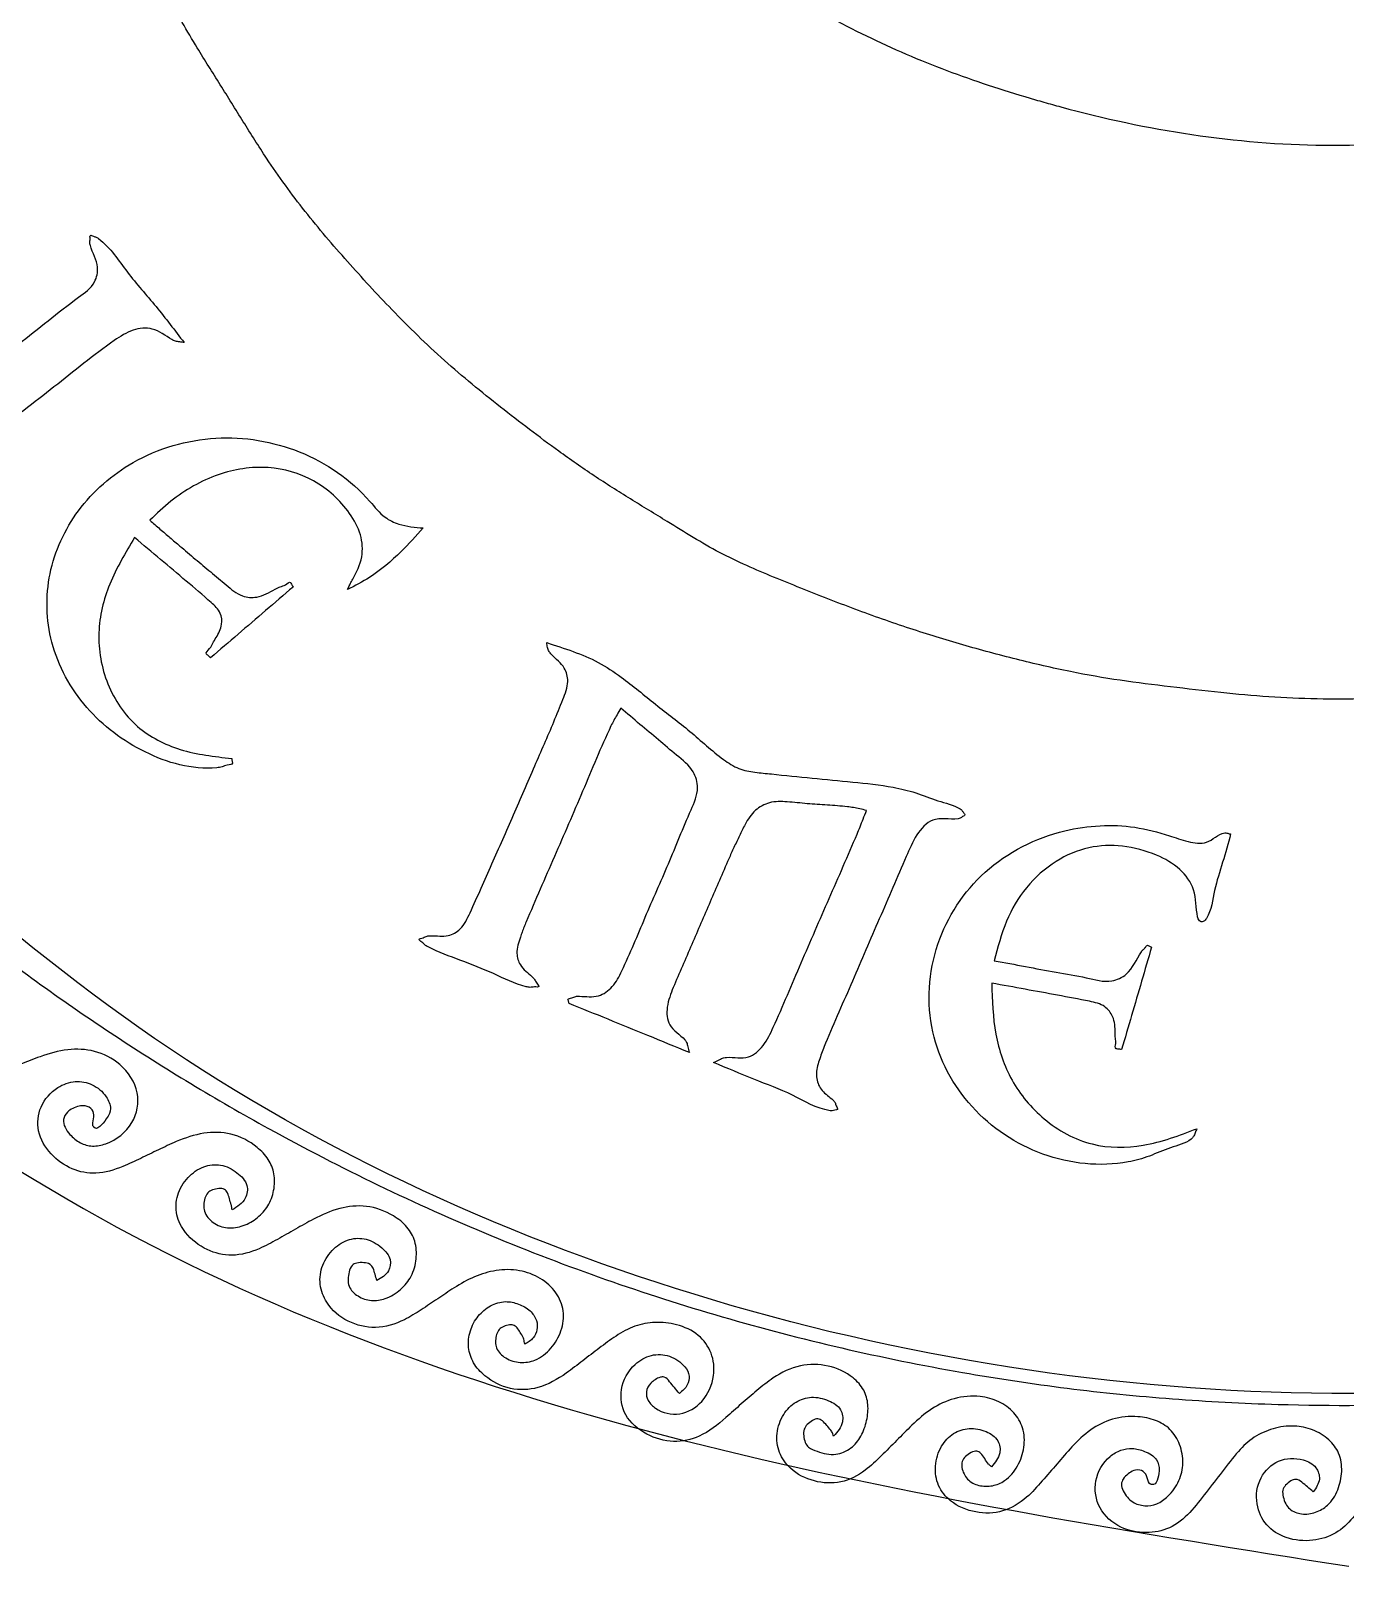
# Model space of a CAD drawing. Extents: x 5.5 to 104.1, y 3.5 to 34.4.
# Drawn here: x 80.58 to 88.9, y 3.97 to 13.69 of the extents above; entities that cross this region are included whole.
import ezdxf

# ---------------------------------------------------------------- set-up
doc = ezdxf.new("R2010")
doc.units = 0
doc.layers.add('Hallsi_Goblin_Coin_Outlines', color=7, linetype='CONTINUOUS')

msp = doc.modelspace()

# ---------------------------------------------------------------- linework, layer by layer
at = {"layer": 'Hallsi_Goblin_Coin_Outlines', "color": 7}
for points in [[(83.068052, 10.539765)], [(86.679756, 7.802245)], [(84.904401, 7.159096)]]:
    msp.add_lwpolyline(points, close=True, dxfattribs=at)
for points, knots in [([(96.718717, 15.032072), (96.608781, 14.716586), (96.385968, 14.077174), (95.912078, 13.19267), (95.461113, 12.576476), (95.113269, 12.200119), (94.920951, 11.990924), (94.751761, 11.812212), (94.605699, 11.663929), (94.481609, 11.547477), (94.351286, 11.433957), (94.212591, 11.326375), (94.067832, 11.222411), (93.907466, 11.109588), (93.734879, 10.983428), (93.547507, 10.847811), (93.344917, 10.715741), (93.126376, 10.589561), (92.894919, 10.464675), (92.641476, 10.339847), (92.367524, 10.212735), (92.072924, 10.083866), (91.794543, 9.971705), (91.530956, 9.881025), (91.28365, 9.809794), (90.996022, 9.740008), (90.669946, 9.665793), (90.305379, 9.587901), (89.859091, 9.517412), (89.330973, 9.466856), (88.720818, 9.44729), (88.208191, 9.485178), (87.794169, 9.534955), (87.47634, 9.573319), (87.150973, 9.630023), (86.819398, 9.70706), (86.480763, 9.798078), (86.139998, 9.903414), (85.797857, 10.023694), (85.455108, 10.159345), (85.167784, 10.274942), (84.940628, 10.382037), (84.774695, 10.479195), (84.588297, 10.594691), (84.378112, 10.722747), (84.147077, 10.867959), (83.872045, 11.060663), (83.555223, 11.302555), (83.196768, 11.594453), (82.877077, 11.90662), (82.586581, 12.224339), (82.315678, 12.538503), (82.09995, 12.837319), (81.928457, 13.109453), (81.784071, 13.34348), (81.619116, 13.603286), (81.449651, 13.898564), (81.298511, 14.239286), (81.148252, 14.674319), (80.997009, 15.201747), (80.864975, 15.825366), (80.805857, 16.301279), (80.810904, 16.619613), (80.825543, 16.776812), (80.839505, 16.899951), (80.835833, 16.989483), (80.825633, 17.043711), (80.802967, 17.206926), (80.801484, 17.481789), (80.834706, 17.863091), (80.9008, 18.218643), (80.972335, 18.551737), (81.043707, 18.863334), (81.104258, 19.124061), (81.170406, 19.329736), (81.235658, 19.480403), (81.308608, 19.644693), (81.384388, 19.824488), (81.469286, 20.016892), (81.551301, 20.191474), (81.63417, 20.346256), (81.715921, 20.48175), (81.817057, 20.637624), (81.934636, 20.815568), (82.069458, 21.015036), (82.217913, 21.218809), (82.379799, 21.426727), (82.553242, 21.639959), (82.729651, 21.841575), (82.912992, 22.027342), (83.100194, 22.199131), (83.24948, 22.336929), (83.361943, 22.43904), (83.439739, 22.503809), (83.500273, 22.55474), (83.549545, 22.59117), (83.583447, 22.601821), (83.611746, 22.635214), (83.626388, 22.617843), (83.633781, 22.610944), (83.653724, 22.597256), (83.610046, 22.570917), (83.593261, 22.539518), (83.563354, 22.503015), (83.53418, 22.463075), (83.501493, 22.419109), (83.448912, 22.340638), (83.376651, 22.227226), (83.282336, 22.080614), (83.198636, 21.946046), (83.126892, 21.822735), (83.067341, 21.71066), (83.018806, 21.620919), (82.98493, 21.551526), (82.965281, 21.503042), (82.941019, 21.444486), (82.908697, 21.377457), (82.871848, 21.300578), (82.834242, 21.203531), (82.799028, 21.085932), (82.759873, 20.949931), (82.699796, 20.736309), (82.609917, 20.448158), (82.506521, 20.079569), (82.45709, 19.703852), (82.441244, 19.330535), (82.424327, 18.962001), (82.425821, 18.616444), (82.460727, 18.295789), (82.519116, 18.002114), (82.575077, 17.739818), (82.627871, 17.509099), (82.685088, 17.312302), (82.751404, 17.114795), (82.831092, 16.918562), (82.920625, 16.722846), (82.997247, 16.558396), (83.058381, 16.424093), (83.108151, 16.321915), (83.167402, 16.212332), (83.23743, 16.096314), (83.315419, 15.972309), (83.405076, 15.836594), (83.50542, 15.688655), (83.618905, 15.530319), (83.691581, 15.416634), (83.73831, 15.358062), (83.74918, 15.347824), (83.891484, 15.195774), (84.157157, 14.897279), (84.59411, 14.495204), (84.941295, 14.222279), (85.180399, 14.055647), (85.296042, 13.978232), (85.53058, 13.828355), (85.897266, 13.629117), (86.410241, 13.414031), (86.780097, 13.294071), (86.994079, 13.233202), (87.047409, 13.217944), (87.355418, 13.133134), (87.924904, 13.0107), (88.769572, 12.940241), (89.43738, 12.98338), (89.923524, 13.054432), (90.232546, 13.106374), (90.572809, 13.180637), (90.94247, 13.281484), (91.339522, 13.414491), (91.697766, 13.565225), (92.01929, 13.722379), (92.306381, 13.879569), (92.563598, 14.04999), (92.799476, 14.218571), (93.021288, 14.374924), (93.232029, 14.536959), (93.430571, 14.705194), (93.618112, 14.877306), (93.795195, 15.057385), (93.956866, 15.248885), (94.105977, 15.447887), (94.248932, 15.64658), (94.390058, 15.841547), (94.524296, 16.036283), (94.651231, 16.24277), (94.770841, 16.460232), (94.88558, 16.686856), (95.008158, 16.979678), (95.135528, 17.338258), (95.262143, 17.764393), (95.335938, 18.167319), (95.37463, 18.53925), (95.400826, 18.876884), (95.418536, 19.169188), (95.415857, 19.416606), (95.394443, 19.617209), (95.36867, 19.818064), (95.340081, 20.019233), (95.302841, 20.21952), (95.273009, 20.384602), (95.23876, 20.512159), (95.203866, 20.601781), (95.152006, 20.731487), (95.087325, 20.902725), (95.005935, 21.113807), (94.874417, 21.426691), (94.673928, 21.831417), (94.372827, 22.312128), (94.08329, 22.631026), (93.875063, 22.839524), (93.775015, 22.962646), (93.697415, 23.040473), (93.66105, 23.093023), (93.65904, 23.111786), (93.661732, 23.125104), (93.663309, 23.132908)], [0, 0, 0, 0, 1.001094, 2.028964, 2.997602, 3.281987, 3.566145, 3.850123, 4.020232, 4.190479, 4.360526, 4.538528, 4.716817, 4.895174, 5.126746, 5.358166, 5.588987, 5.851875, 6.114995, 6.37786, 6.699281, 7.020944, 7.342457, 7.59936, 7.85683, 8.114221, 8.487166, 8.860121, 9.232345, 9.841941, 10.450712, 11.061334, 11.381649, 11.701893, 12.021573, 12.371888, 12.722756, 13.073352, 13.441662, 13.810426, 14.179137, 14.370647, 14.563131, 14.755538, 15.028569, 15.301495, 15.574001, 16.035671, 16.497214, 16.959801, 17.374473, 17.788688, 18.203551, 18.478553, 18.753599, 19.028487, 19.401866, 19.773747, 20.144671, 20.781989, 21.418225, 22.056751, 22.214067, 22.372295, 22.530455, 22.584974, 22.640306, 22.695767, 23.079249, 23.460588, 23.843254, 24.163009, 24.482772, 24.802327, 24.965592, 25.130051, 25.294528, 25.504957, 25.715328, 25.925434, 26.083436, 26.241796, 26.400016, 26.640839, 26.881651, 27.122214, 27.397024, 27.672086, 27.946745, 28.200362, 28.454618, 28.708955, 28.80969, 28.910623, 29.01157, 29.050088, 29.089039, 29.127879, 29.13879, 29.14959, 29.160343, 29.201455, 29.242408, 29.283274, 29.337928, 29.392525, 29.447098, 29.621443, 29.795825, 29.970127, 30.096816, 30.223722, 30.350834, 30.402887, 30.455256, 30.507728, 30.59301, 30.67844, 30.763413, 30.904912, 31.046509, 31.188053, 31.570555, 31.952372, 32.334542, 32.703962, 33.073259, 33.441405, 33.739288, 34.039254, 34.339236, 34.544018, 34.749083, 34.953799, 35.168791, 35.384093, 35.599424, 35.713071, 35.826772, 35.940317, 36.086665, 36.233221, 36.379774, 36.574608, 36.769451, 36.964191, 36.978933, 36.993891, 37.008908, 37.603708, 38.191783, 38.787668, 38.92694, 39.066052, 39.205127, 39.761905, 40.315167, 40.871705, 40.927122, 40.982594, 41.038111, 41.885555, 42.725568, 43.572696, 43.886112, 44.199562, 44.512532, 44.930524, 45.348491, 45.767817, 46.09542, 46.421917, 46.748889, 47.020293, 47.291783, 47.562952, 47.817466, 48.072249, 48.326396, 48.574573, 48.823445, 49.072235, 49.308911, 49.545505, 49.781607, 50.035689, 50.289933, 50.543225, 50.987392, 51.431122, 51.875343, 52.213825, 52.552634, 52.891331, 53.092015, 53.294028, 53.496055, 53.699644, 53.903427, 54.107209, 54.202703, 54.299046, 54.395459, 54.621859, 54.848114, 55.074137, 55.639844, 56.201755, 56.769265, 56.927267, 57.085669, 57.244066, 57.257891, 57.274763, 57.29864, 57.29864, 57.29864, 57.29864]), ([(74.811041, 21.662989), (74.806794, 21.629453), (74.7983, 21.562385), (74.78613, 21.461743), (74.743516, 21.155587), (74.681823, 20.642485), (74.641886, 19.918807), (74.633921, 19.182629), (74.660964, 18.435249), (74.730876, 17.679361), (74.829641, 17.025724), (74.941554, 16.473697), (75.048165, 16.020511), (75.163142, 15.577847), (75.282109, 15.144789), (75.409523, 14.722832), (75.559341, 14.293012), (75.736052, 13.857853), (75.933126, 13.415566), (76.117253, 13.018287), (76.289027, 12.66653), (76.451747, 12.362424), (76.633438, 12.048774), (76.834649, 11.72632), (77.054099, 11.394524), (77.398746, 10.888826), (77.891805, 10.226145), (78.578271, 9.444454), (79.342996, 8.692954), (80.185685, 7.97921), (81.108467, 7.315239), (82.202996, 6.654614), (83.481795, 6.03833), (84.954337, 5.521371), (86.184846, 5.236531), (87.140416, 5.092618), (87.806469, 5.025522), (88.59619, 4.984788), (89.508116, 4.989405), (90.538681, 5.065483), (91.626581, 5.227936), (92.762427, 5.492742), (93.934414, 5.875484), (95.110103, 6.378943), (96.275637, 7.008776), (97.412648, 7.774485), (98.374331, 8.565048), (99.178212, 9.344024), (99.840972, 10.084157), (100.380261, 10.777955), (100.812478, 11.40734), (101.155055, 11.957297), (101.362313, 12.335372), (101.465871, 12.524281)], [0, 0, 0, 0, 0.101412, 0.202814, 0.304114, 1.028736, 1.752371, 2.477239, 3.236833, 3.994902, 4.753384, 5.218708, 5.684351, 6.149878, 6.5907, 7.031599, 7.471954, 7.955716, 8.440118, 8.92448, 9.269295, 9.614335, 9.95894, 10.35654, 10.754384, 11.152269, 12.192478, 13.229934, 14.269988, 15.40638, 16.539555, 17.676764, 19.237941, 20.789114, 22.349485, 23.018709, 23.687326, 24.356858, 25.390249, 26.420933, 27.45433, 28.68712, 29.915358, 31.148273, 32.519162, 33.883558, 35.254405, 36.248087, 37.239154, 38.232479, 38.881967, 39.529041, 40.17524, 40.17524, 40.17524, 40.17524]), ([(73.716019, 19.183314), (74.132993, 16.519921), (74.95441, 11.273168), (81.002937, 5.224829), (86.25349, 4.393841), (88.921799, 3.971537)], [0, 0, 0, 0, 7.94614, 15.6535, 23.617746, 23.617746, 23.617746, 23.617746]), ([(79.308605, 11.101211), (79.309313, 11.104037), (79.310726, 11.109679), (79.313439, 11.117545), (79.315738, 11.134692), (79.344184, 11.118002), (79.367647, 11.12014), (79.42415, 11.088102), (79.498607, 11.030137), (79.637973, 11.040578), (79.842941, 11.178086), (80.122927, 11.410642), (80.51181, 11.699881), (80.789147, 11.930854), (80.992372, 12.073937), (81.021165, 12.209345), (80.971233, 12.28419), (80.956498, 12.347511), (80.961737, 12.36619), (80.95596, 12.398159), (80.981736, 12.382921), (80.999007, 12.381399), (81.087103, 12.315897), (81.190736, 12.152428), (81.381679, 11.941154), (81.49664, 11.78908), (81.554741, 11.712222)], [0, 0, 0, 0, 0.008665, 0.017296, 0.026024, 0.052883, 0.079626, 0.103484, 0.23925, 0.357258, 0.490953, 0.972555, 1.454206, 1.935766, 2.076044, 2.170947, 2.315729, 2.336054, 2.358171, 2.380384, 2.400123, 2.419734, 2.436942, 2.716907, 2.999759, 3.288786, 3.288786, 3.288786, 3.288786]), ([(81.554741, 11.712222), (81.545572, 11.713776), (81.527269, 11.716877), (81.500011, 11.718971), (81.442921, 11.749861), (81.3654, 11.812699), (81.222737, 11.799261), (81.016118, 11.661745), (80.734437, 11.429254), (80.347533, 11.137714), (80.067545, 10.913802), (79.872729, 10.764511), (79.847856, 10.635908), (79.891262, 10.561063), (79.912112, 10.500191), (79.909606, 10.476593), (79.924313, 10.445319), (79.904252, 10.446106), (79.894006, 10.443946), (79.886619, 10.443032), (79.882927, 10.442575)], [0, 0, 0, 0, 0.027972, 0.055838, 0.080684, 0.220686, 0.342059, 0.478156, 0.959807, 1.441439, 1.923251, 2.05567, 2.151341, 2.284356, 2.310223, 2.337204, 2.364316, 2.375355, 2.386405, 2.397444, 2.397444, 2.397444, 2.397444]), ([(81.855908, 9.081382), (81.856528, 9.077982), (81.857763, 9.071208), (81.859047, 9.061394), (81.865651, 9.041084), (81.823338, 9.04256), (81.796806, 9.026355), (81.613956, 9.00639), (81.295069, 9.097251), (80.913823, 9.381755), (80.686079, 9.796136), (80.673565, 10.258787), (80.866258, 10.67466), (81.238803, 10.999745), (81.750274, 11.148718), (82.301511, 11.057193), (82.64889, 10.819204), (82.809408, 10.608695), (82.931048, 10.551061), (83.015903, 10.544065), (83.068052, 10.539765)], [0, 0, 0, 0, 0.010291, 0.020506, 0.030797, 0.065912, 0.100925, 0.134529, 0.598162, 1.062664, 1.53096, 1.964564, 2.4018, 2.862571, 3.407869, 3.94296, 4.488336, 4.627168, 4.725008, 4.881015, 4.881015, 4.881015, 4.881015]), ([(82.588274, 10.149593), (82.592171, 10.157512), (82.599602, 10.172617), (82.609782, 10.194839), (82.643446, 10.252191), (82.690266, 10.349537), (82.678692, 10.503477), (82.581026, 10.680671), (82.387251, 10.855935), (82.081284, 10.945209), (81.813531, 10.901546), (81.612028, 10.809117), (81.46594, 10.711408), (81.381265, 10.629776), (81.33803, 10.588096)], [0, 0, 0, 0, 0.026483, 0.050512, 0.073233, 0.226167, 0.365247, 0.517264, 0.824237, 1.12315, 1.442282, 1.614063, 1.786496, 1.966396, 1.966396, 1.966396, 1.966396]), ([(81.33803, 10.588096), (81.359397, 10.569729), (81.401752, 10.53332), (81.464938, 10.479023), (81.539219, 10.41564), (81.625251, 10.343301), (81.722799, 10.260658), (81.820099, 10.181357), (81.9087, 10.10353), (82.029958, 10.093778), (82.103183, 10.138094), (82.163327, 10.169015), (82.193745, 10.175564), (82.224735, 10.204481), (82.233153, 10.18432), (82.238677, 10.175586), (82.242207, 10.1693), (82.243963, 10.166173)], [0, 0, 0, 0, 0.084527, 0.167557, 0.249942, 0.377428, 0.504994, 0.632569, 0.757344, 0.847479, 0.974712, 1.009698, 1.044695, 1.079661, 1.090455, 1.101237, 1.111912, 1.111912, 1.111912, 1.111912]), ([(83.068052, 10.539765), (83.021976, 10.489055), (82.918233, 10.37488), (82.759285, 10.238053), (82.635596, 10.174071), (82.588274, 10.149593)], [0, 0, 0, 0, 0.205693, 0.463131, 0.62265, 0.62265, 0.62265, 0.62265]), ([(81.241369, 10.478734), (81.18393, 10.383052), (81.072358, 10.197194), (80.993142, 9.873405), (81.050812, 9.545589), (81.236849, 9.268093), (81.534316, 9.117718), (81.746177, 9.09378), (81.855908, 9.081382)], [0, 0, 0, 0, 0.333822, 0.648433, 0.976619, 1.304865, 1.612063, 1.942118, 1.942118, 1.942118, 1.942118]), ([(81.722558, 9.718498), (81.719553, 9.721172), (81.713555, 9.72651), (81.705207, 9.734413), (81.684676, 9.747734), (81.722361, 9.777701), (81.735311, 9.811142), (81.766655, 9.860781), (81.799383, 9.920861), (81.788946, 10.010268), (81.695032, 10.096454), (81.56742, 10.204128), (81.404995, 10.341131), (81.296305, 10.432535), (81.241369, 10.478734)], [0, 0, 0, 0, 0.011981, 0.023918, 0.035743, 0.075968, 0.116259, 0.156567, 0.247741, 0.317302, 0.407259, 0.615584, 0.826474, 1.042001, 1.042001, 1.042001, 1.042001]), ([(82.243963, 10.166173), (82.186078, 10.116426), (82.070277, 10.016904), (81.896453, 9.867705), (81.780528, 9.768238), (81.722558, 9.718498)], [0, 0, 0, 0, 0.228976, 0.45807, 0.687224, 0.687224, 0.687224, 0.687224]), ([(91.752488, 5.37277), (91.718425, 5.365596), (91.650233, 5.351233), (91.547382, 5.331973), (91.471749, 5.317056), (91.423099, 5.308158), (91.401721, 5.304036), (91.119721, 5.252124), (90.574817, 5.162848), (89.760544, 5.082922), (87.852906, 5.020564), (84.909351, 5.457219), (81.244561, 7.117584), (79.390768, 8.939872), (78.4697, 9.845287)], [0, 0, 0, 0, 0.104429, 0.209057, 0.313902, 0.335695, 0.357426, 0.379219, 1.195909, 2.013068, 2.8318, 6.919252, 10.817956, 14.667934, 14.667934, 14.667934, 14.667934]), ([(84.317027, 9.398882), (84.309292, 9.385345), (84.294647, 9.359716), (84.272634, 9.323211), (84.195717, 9.163526), (84.077939, 8.873092), (83.89677, 8.460845), (83.772347, 8.175131), (83.70504, 8.015894), (83.693166, 7.983803), (83.674981, 7.929042), (83.650736, 7.85899), (83.679358, 7.760554), (83.737422, 7.721299), (83.774176, 7.682315), (83.782531, 7.661966), (83.80982, 7.632653), (83.767746, 7.638123), (83.745242, 7.63168), (83.651296, 7.651622), (83.513816, 7.723458), (83.304054, 7.806748), (83.157963, 7.856104), (83.075733, 7.902302), (83.062367, 7.919723), (83.028042, 7.940086), (83.069853, 7.946679), (83.089525, 7.959225), (83.14564, 7.963051), (83.21906, 7.947116), (83.317469, 8.00435), (83.394599, 8.173268), (83.502354, 8.413196), (83.638104, 8.724273), (83.74804, 8.977676), (83.83413, 9.173786), (83.89473, 9.31383), (83.94592, 9.443752), (83.992628, 9.55699), (83.964056, 9.66906), (83.899303, 9.715082), (83.862195, 9.758814), (83.852779, 9.785171), (83.850002, 9.80411), (83.848538, 9.814101)], [0, 0, 0, 0, 0.046776, 0.088564, 0.12779, 0.578154, 1.028435, 1.478735, 1.512957, 1.547114, 1.581252, 1.686691, 1.762673, 1.868137, 1.892416, 1.91771, 1.943058, 1.970677, 1.998025, 2.02297, 2.246606, 2.470086, 2.693607, 2.717612, 2.742812, 2.768066, 2.795644, 2.822901, 2.847661, 2.956932, 3.04312, 3.163201, 3.501766, 3.840262, 4.178691, 4.330885, 4.483117, 4.635279, 4.753803, 4.839678, 4.958285, 4.983247, 5.010393, 5.040703, 5.040703, 5.040703, 5.040703]), ([(83.848538, 9.814101), (83.90448, 9.796306), (84.015324, 9.761048), (84.177008, 9.694293), (84.350148, 9.577809), (84.535825, 9.422206), (84.757985, 9.256065), (84.919778, 9.105071), (85.058763, 9.011954), (85.166327, 8.993051), (85.321187, 8.978825), (85.527497, 8.956529), (85.784346, 8.933384), (86.004242, 8.909268), (86.184905, 8.868002), (86.322233, 8.80941), (86.424487, 8.788178), (86.477232, 8.753832), (86.48296, 8.739334), (86.501409, 8.722874), (86.477619, 8.7145), (86.467418, 8.702388), (86.401188, 8.691539), (86.289555, 8.722053), (86.179326, 8.594033), (86.087715, 8.378033), (85.951951, 8.066511), (85.783516, 7.673614), (85.661893, 7.397757), (85.595267, 7.237111), (85.579802, 7.19311), (85.559088, 7.134883), (85.547721, 7.059336), (85.586719, 6.971855), (85.643389, 6.939231), (85.675132, 6.904165), (85.677606, 6.884306), (85.696545, 6.858572), (85.670348, 6.857757), (85.656662, 6.850901), (85.557647, 6.865011), (85.40484, 6.960537), (85.154578, 7.051885), (84.989083, 7.122806), (84.904401, 7.159096)], [0, 0, 0, 0, 0.176171, 0.349065, 0.522392, 0.799378, 1.076273, 1.352789, 1.465338, 1.569946, 1.675155, 1.933408, 2.191538, 2.449259, 2.59641, 2.745626, 2.894966, 2.909485, 2.926858, 2.944496, 2.962646, 2.980658, 2.994054, 3.155769, 3.29242, 3.445629, 3.874095, 4.302665, 4.731254, 4.77777, 4.824385, 4.871033, 4.96369, 5.046223, 5.139037, 5.158553, 5.181453, 5.204615, 5.221759, 5.238743, 5.253147, 5.510481, 5.774289, 6.050726, 6.050726, 6.050726, 6.050726]), ([(83.990002, 7.532335), (83.98924, 7.535088), (83.987707, 7.540625), (83.985883, 7.548589), (83.979075, 7.564176), (84.011572, 7.564328), (84.030281, 7.577834), (84.089744, 7.57748), (84.173735, 7.564137), (84.273994, 7.636502), (84.362765, 7.813404), (84.469355, 8.077216), (84.621381, 8.416133), (84.729036, 8.68539), (84.817546, 8.880909), (84.777481, 9.017918), (84.667762, 9.102217), (84.555251, 9.200614), (84.436802, 9.2986), (84.35744, 9.365045), (84.317027, 9.398882)], [0, 0, 0, 0, 0.008497, 0.017091, 0.025588, 0.051955, 0.078255, 0.101451, 0.222281, 0.326542, 0.443468, 0.812987, 1.182481, 1.552063, 1.697992, 1.801779, 1.951526, 2.101111, 2.253562, 2.411754, 2.411754, 2.411754, 2.411754]), ([(85.871718, 8.753298), (85.857361, 8.75629), (85.829825, 8.762028), (85.789914, 8.771367), (85.721635, 8.780273), (85.624045, 8.786267), (85.496681, 8.794362), (85.375767, 8.808918), (85.26015, 8.811131), (85.160336, 8.757738), (85.106441, 8.673952), (85.068245, 8.591972), (85.032698, 8.519431), (84.970926, 8.380388), (84.882448, 8.174901), (84.766614, 7.903834), (84.668627, 7.683946), (84.603928, 7.518307), (84.611118, 7.378137), (84.698718, 7.332593), (84.736806, 7.283792), (84.740859, 7.254884), (84.747289, 7.233844), (84.750943, 7.22189)], [0, 0, 0, 0, 0.044003, 0.084392, 0.122872, 0.25035, 0.377763, 0.505147, 0.617412, 0.717797, 0.82866, 0.909391, 0.990063, 1.070753, 1.365888, 1.660991, 1.95597, 2.085429, 2.198821, 2.33421, 2.353049, 2.381676, 2.419337, 2.419337, 2.419337, 2.419337]), ([(84.904401, 7.159096), (84.916559, 7.164284), (84.937655, 7.173288), (84.963607, 7.189012), (85.026436, 7.194786), (85.123681, 7.170212), (85.228466, 7.266547), (85.32552, 7.474122), (85.457492, 7.789199), (85.635046, 8.195792), (85.761084, 8.482123), (85.831809, 8.650116), (85.850957, 8.700384), (85.864548, 8.735023), (85.871718, 8.753298)], [0, 0, 0, 0, 0.039778, 0.069028, 0.089129, 0.227066, 0.344196, 0.476285, 0.920389, 1.364524, 1.808844, 1.85857, 1.911307, 1.970202, 1.970202, 1.970202, 1.970202]), ([(87.961397, 6.739325), (87.957705, 6.731048), (87.950348, 6.714552), (87.94285, 6.68989), (87.895555, 6.645059), (87.790855, 6.624384), (87.663835, 6.562705), (87.397212, 6.490888), (86.971656, 6.537671), (86.508366, 6.846751), (86.237779, 7.34749), (86.276157, 7.919736), (86.594852, 8.404155), (87.011425, 8.615243), (87.347028, 8.662427), (87.571453, 8.654377), (87.757023, 8.604595), (87.9006, 8.554508), (88.032979, 8.531302), (88.096738, 8.60464), (88.146577, 8.611883), (88.158918, 8.606987), (88.169178, 8.604949), (88.175181, 8.603756)], [0, 0, 0, 0, 0.027288, 0.05438, 0.075496, 0.218138, 0.360629, 0.500909, 1.041184, 1.580666, 2.115075, 2.671064, 3.215011, 3.783735, 4.008023, 4.228465, 4.45339, 4.576878, 4.694521, 4.82302, 4.830175, 4.843247, 4.861682, 4.861682, 4.861682, 4.861682]), ([(88.175181, 8.603756), (88.15889, 8.543896), (88.126398, 8.424509), (88.067138, 8.249766), (88.05405, 8.118914), (88.014907, 8.058062), (88.003091, 8.050929), (87.989279, 8.045489), (87.977701, 8.054559), (87.96947, 8.065322), (87.953972, 8.131788), (87.96118, 8.249906), (87.855842, 8.393163), (87.693821, 8.483503), (87.496054, 8.53685), (87.272072, 8.529099), (87.05724, 8.436312), (86.874173, 8.274), (86.745196, 8.051298), (86.702022, 7.886986), (86.679756, 7.802245)], [0, 0, 0, 0, 0.185944, 0.370853, 0.555183, 0.568213, 0.58376, 0.596712, 0.608552, 0.623964, 0.637268, 0.810371, 0.96678, 1.138077, 1.361146, 1.573658, 1.797528, 2.049029, 2.295139, 2.557242, 2.557242, 2.557242, 2.557242]), ([(86.679756, 7.802245), (86.745464, 7.790161), (86.875648, 7.76622), (87.069994, 7.728052), (87.250984, 7.702097), (87.403794, 7.654968), (87.54519, 7.721575), (87.580328, 7.816342), (87.621948, 7.874226), (87.636658, 7.884273), (87.646413, 7.904746), (87.658322, 7.895647), (87.666581, 7.892241), (87.672144, 7.889399), (87.674942, 7.88797)], [0, 0, 0, 0, 0.200559, 0.397351, 0.592292, 0.755183, 0.855713, 1.026344, 1.045177, 1.064487, 1.083852, 1.093195, 1.102434, 1.111777, 1.111777, 1.111777, 1.111777]), ([(87.674942, 7.88797), (87.653895, 7.816033), (87.611809, 7.672183), (87.548633, 7.456409), (87.506547, 7.312559), (87.4855, 7.240623)], [0, 0, 0, 0, 0.224857, 0.44964, 0.674497, 0.674497, 0.674497, 0.674497]), ([(81.85813, 6.225434), (81.857649, 6.229466), (81.856732, 6.237143), (81.855792, 6.248243), (81.850076, 6.267713), (81.841053, 6.295822), (81.832732, 6.330417), (81.81082, 6.361009), (81.772059, 6.361358), (81.73613, 6.354997), (81.700593, 6.335604), (81.684711, 6.298065), (81.676762, 6.258492), (81.683031, 6.199549), (81.736415, 6.137606), (81.829969, 6.104454), (81.932169, 6.12067), (82.020651, 6.17254), (82.090863, 6.24977), (82.126808, 6.348361), (82.130576, 6.453076), (82.090989, 6.550817), (81.999646, 6.644164), (81.858996, 6.718169), (81.674035, 6.72001), (81.521984, 6.667522), (81.392197, 6.606054), (81.280087, 6.551897), (81.153326, 6.490726), (81.00599, 6.445012), (80.838328, 6.476069), (80.705797, 6.573376), (80.617957, 6.71703), (80.636049, 6.887108), (80.737199, 7.000593), (80.862903, 7.048471), (80.980792, 7.024827), (81.060035, 6.957985), (81.099153, 6.866671), (81.067947, 6.800811), (80.998242, 6.72081), (80.98127, 6.753633), (80.977436, 6.758042), (80.974993, 6.779474), (80.988073, 6.81147), (80.979209, 6.86507), (80.933574, 6.887835), (80.889069, 6.883808), (80.850142, 6.86994), (80.811573, 6.844763), (80.786052, 6.799502), (80.798982, 6.745027), (80.837461, 6.694442), (80.894027, 6.646528), (80.977397, 6.622753), (81.102898, 6.650259), (81.243167, 6.758329), (81.28436, 6.978997), (81.165229, 7.152442), (80.994505, 7.239989), (80.813461, 7.247554), (80.656601, 7.202441), (80.516601, 7.145896), (80.388822, 7.097082), (80.242077, 7.040025), (80.058402, 7.0318), (79.882858, 7.131596), (79.7907, 7.278962), (79.790778, 7.421373), (79.84491, 7.525985), (79.931114, 7.598381), (80.031018, 7.631818), (80.129664, 7.615105), (80.206147, 7.554201), (80.268316, 7.473778), (80.238946, 7.366264), (80.178151, 7.337812), (80.142572, 7.321162)], [0, 0, 0, 0, 0.012189, 0.023211, 0.033299, 0.072899, 0.111614, 0.140933, 0.176717, 0.217818, 0.252841, 0.291776, 0.334789, 0.374008, 0.465379, 0.560738, 0.661337, 0.765034, 0.863686, 0.96822, 1.073335, 1.171142, 1.275127, 1.460091, 1.631415, 1.813892, 1.938253, 2.062658, 2.18702, 2.36185, 2.514402, 2.679124, 2.84372, 2.995078, 3.157749, 3.274412, 3.38361, 3.500038, 3.579046, 3.650032, 3.744362, 3.750551, 3.756608, 3.761487, 3.81344, 3.858818, 3.908974, 3.948234, 3.991488, 4.031659, 4.085035, 4.134573, 4.189593, 4.274514, 4.352695, 4.439736, 4.651731, 4.842803, 5.052681, 5.233458, 5.402856, 5.582446, 5.719261, 5.856172, 5.992708, 6.191601, 6.383028, 6.572876, 6.682542, 6.79544, 6.914938, 7.01213, 7.102747, 7.200749, 7.303698, 7.383477, 7.496041, 7.496041, 7.496041, 7.496041]), ([(87.4855, 7.240623), (87.481499, 7.241058), (87.473544, 7.241923), (87.462333, 7.243914), (87.44013, 7.243567), (87.451891, 7.281854), (87.445335, 7.311171), (87.444842, 7.369658), (87.441098, 7.443724), (87.377784, 7.524648), (87.247028, 7.553725), (87.080166, 7.583862), (86.873348, 7.622092), (86.734638, 7.647287), (86.664233, 7.660075)], [0, 0, 0, 0, 0.011975, 0.023804, 0.035576, 0.069054, 0.102453, 0.135907, 0.240392, 0.320498, 0.422682, 0.628034, 0.836465, 1.051297, 1.051297, 1.051297, 1.051297]), ([(86.664233, 7.660075), (86.667229, 7.551571), (86.673057, 7.340477), (86.777603, 7.03471), (86.987561, 6.781352), (87.285426, 6.616791), (87.638017, 6.616521), (87.850184, 6.697092), (87.961397, 6.739325)], [0, 0, 0, 0, 0.3245, 0.631309, 0.949214, 1.29268, 1.615259, 1.970622, 1.970622, 1.970622, 1.970622]), ([(84.750943, 7.22189), (84.663599, 7.257528), (84.492286, 7.327428), (84.238619, 7.430861), (84.072327, 7.498733), (83.990002, 7.532335)], [0, 0, 0, 0, 0.283004, 0.555075, 0.821832, 0.821832, 0.821832, 0.821832]), ([(82.773941, 5.779523), (82.769937, 5.792556), (82.762014, 5.818345), (82.75395, 5.854759), (82.731105, 5.887577), (82.68965, 5.892691), (82.651, 5.893114), (82.610541, 5.875951), (82.597599, 5.832333), (82.589118, 5.788277), (82.597792, 5.728183), (82.653786, 5.674182), (82.738507, 5.646324), (82.837516, 5.661019), (82.92601, 5.717648), (82.99895, 5.805261), (83.028538, 5.914917), (83.022744, 6.026716), (82.968112, 6.124322), (82.862472, 6.205951), (82.713506, 6.2614), (82.533114, 6.242298), (82.386495, 6.176753), (82.259183, 6.103923), (82.145571, 6.039338), (82.017811, 5.969814), (81.863272, 5.924469), (81.691286, 5.965817), (81.566736, 6.063034), (81.498069, 6.191611), (81.505073, 6.323857), (81.571477, 6.433946), (81.670765, 6.506372), (81.790582, 6.51943), (81.888299, 6.469197), (81.96402, 6.392572), (81.948583, 6.281642), (81.891174, 6.245968), (81.85813, 6.225434)], [0, 0, 0, 0, 0.040854, 0.080842, 0.112236, 0.152791, 0.197496, 0.230317, 0.275079, 0.323607, 0.367197, 0.450541, 0.539813, 0.627809, 0.741019, 0.847903, 0.962459, 1.073421, 1.175685, 1.286721, 1.468536, 1.637406, 1.816284, 1.947045, 2.077756, 2.207987, 2.38459, 2.545469, 2.718899, 2.844256, 2.967792, 3.097384, 3.218209, 3.324571, 3.439051, 3.5408, 3.622988, 3.73445, 3.73445, 3.73445, 3.73445]), ([(83.709861, 5.375592), (83.708844, 5.381311), (83.706958, 5.391916), (83.705552, 5.406995), (83.696971, 5.426864), (83.680609, 5.450292), (83.664195, 5.479811), (83.637211, 5.502227), (83.601803, 5.498061), (83.569443, 5.486818), (83.539701, 5.464076), (83.527619, 5.428163), (83.523031, 5.390626), (83.532322, 5.335609), (83.589163, 5.280744), (83.679693, 5.254502), (83.78748, 5.270934), (83.88188, 5.346794), (83.946241, 5.458104), (83.964599, 5.587723), (83.912384, 5.710445), (83.810555, 5.800797), (83.675444, 5.850191), (83.529046, 5.849697), (83.388064, 5.806748), (83.267745, 5.737797), (83.15918, 5.662823), (83.055171, 5.594558), (82.932408, 5.515962), (82.76998, 5.466305), (82.58544, 5.509727), (82.457792, 5.617588), (82.405278, 5.754054), (82.423393, 5.880952), (82.493699, 5.98378), (82.594817, 6.047154), (82.712056, 6.049711), (82.802209, 5.995846), (82.868718, 5.921992), (82.853366, 5.82519), (82.802691, 5.796053), (82.773941, 5.779523)], [0, 0, 0, 0, 0.017446, 0.032354, 0.045058, 0.081762, 0.117754, 0.146932, 0.179965, 0.217821, 0.250751, 0.287515, 0.327477, 0.364158, 0.450793, 0.545148, 0.640235, 0.76606, 0.893597, 1.01999, 1.143356, 1.277057, 1.417784, 1.565523, 1.70817, 1.855134, 1.979703, 2.104164, 2.228194, 2.417469, 2.594637, 2.774645, 2.896103, 3.017668, 3.143666, 3.258924, 3.362908, 3.476415, 3.56801, 3.640316, 3.735124, 3.735124, 3.735124, 3.735124]), ([(84.687761, 5.063737), (84.677533, 5.07662), (84.657304, 5.102099), (84.627007, 5.136698), (84.600321, 5.172021), (84.562288, 5.168362), (84.534347, 5.152209), (84.498731, 5.126232), (84.471733, 5.078193), (84.487905, 5.014136), (84.556415, 4.946541), (84.695319, 4.915034), (84.847539, 5.008327), (84.915867, 5.163971), (84.901261, 5.32303), (84.811354, 5.445509), (84.677281, 5.505348), (84.536867, 5.520915), (84.403137, 5.495562), (84.286241, 5.431218), (84.181195, 5.35125), (84.076789, 5.272449), (83.955773, 5.177196), (83.806863, 5.090065), (83.613604, 5.08219), (83.471291, 5.155211), (83.381002, 5.252512), (83.347219, 5.355769), (83.359207, 5.462548), (83.409734, 5.556837), (83.489078, 5.624346), (83.583107, 5.653208), (83.672167, 5.633974), (83.743352, 5.594111), (83.788391, 5.53312), (83.792183, 5.467774), (83.764904, 5.409829), (83.729312, 5.387691), (83.709861, 5.375592)], [0, 0, 0, 0, 0.049004, 0.096918, 0.14278, 0.166802, 0.203505, 0.239205, 0.298948, 0.355157, 0.423689, 0.579926, 0.739987, 0.919013, 1.062684, 1.200084, 1.35332, 1.489042, 1.619496, 1.754512, 1.885123, 2.015811, 2.146543, 2.34861, 2.521346, 2.702213, 2.810341, 2.912394, 3.017416, 3.12419, 3.225692, 3.323247, 3.407008, 3.491945, 3.564112, 3.623675, 3.679601, 3.746996, 3.746996, 3.746996, 3.746996]), ([(85.663544, 4.793862), (85.661684, 4.798746), (85.658165, 4.807982), (85.654068, 4.821452), (85.641286, 4.839959), (85.619507, 4.862018), (85.596709, 4.890841), (85.563015, 4.909367), (85.527136, 4.893432), (85.497252, 4.871378), (85.472673, 4.837768), (85.473707, 4.795695), (85.480518, 4.756105), (85.508363, 4.716014), (85.560425, 4.699082), (85.616804, 4.679081), (85.692563, 4.677311), (85.776456, 4.712429), (85.842625, 4.794595), (85.875792, 4.891634), (85.886634, 4.992399), (85.859499, 5.091449), (85.772878, 5.18518), (85.631166, 5.250284), (85.445972, 5.252031), (85.294117, 5.178068), (85.178559, 5.083606), (85.078563, 4.999439), (84.964914, 4.894251), (84.832505, 4.78793), (84.64699, 4.746094), (84.475556, 4.798099), (84.333119, 4.913563), (84.302763, 5.100109), (84.383185, 5.243793), (84.506354, 5.316816), (84.629739, 5.309664), (84.714833, 5.251871), (84.757898, 5.178771), (84.740936, 5.109448), (84.706977, 5.080256), (84.687761, 5.063737)], [0, 0, 0, 0, 0.0157, 0.029692, 0.041892, 0.082614, 0.122358, 0.152976, 0.18863, 0.230386, 0.266608, 0.307304, 0.351879, 0.386491, 0.447381, 0.50933, 0.566899, 0.670485, 0.769062, 0.874271, 0.974691, 1.0694, 1.172144, 1.347291, 1.522611, 1.709723, 1.840124, 1.970842, 2.101341, 2.306013, 2.471995, 2.648058, 2.828881, 2.990588, 3.170929, 3.288646, 3.402813, 3.520914, 3.585528, 3.642836, 3.717532, 3.717532, 3.717532, 3.717532]), ([(86.661552, 4.601245), (86.65954, 4.603078), (86.655545, 4.606718), (86.649499, 4.612088), (86.636704, 4.626806), (86.61921, 4.652077), (86.599978, 4.683629), (86.568026, 4.706961), (86.530487, 4.689907), (86.498732, 4.668789), (86.472255, 4.636216), (86.473931, 4.594747), (86.486372, 4.556405), (86.516641, 4.508971), (86.58294, 4.477021), (86.668252, 4.475436), (86.761156, 4.514287), (86.83343, 4.603765), (86.874816, 4.722183), (86.869182, 4.84592), (86.807252, 4.949866), (86.70979, 5.019703), (86.577388, 5.054784), (86.426731, 5.041681), (86.278452, 4.971943), (86.163487, 4.871175), (86.062831, 4.766212), (85.964984, 4.670569), (85.859186, 4.566904), (85.713462, 4.49081), (85.53734, 4.500116), (85.39524, 4.571788), (85.311193, 4.688038), (85.296781, 4.815543), (85.338195, 4.931576), (85.418317, 5.016845), (85.526832, 5.050074), (85.628055, 5.026455), (85.71615, 4.974673), (85.729531, 4.870254), (85.687718, 4.821848), (85.663544, 4.793862)], [0, 0, 0, 0, 0.008168, 0.01622, 0.024223, 0.066599, 0.107825, 0.136549, 0.174447, 0.217738, 0.25524, 0.292579, 0.335922, 0.376284, 0.457861, 0.543375, 0.626549, 0.750825, 0.875299, 0.997435, 1.109012, 1.22619, 1.34831, 1.512851, 1.668779, 1.831685, 1.968551, 2.105419, 2.241992, 2.413097, 2.579968, 2.751699, 2.873578, 2.994638, 3.121249, 3.232081, 3.333942, 3.444634, 3.539593, 3.61728, 3.723755, 3.723755, 3.723755, 3.723755]), ([(88.698138, 4.442495), (88.685903, 4.452943), (88.661705, 4.473606), (88.627761, 4.502455), (88.590714, 4.527729), (88.551249, 4.511378), (88.523702, 4.487297), (88.500195, 4.451511), (88.507355, 4.408566), (88.52075, 4.367946), (88.554625, 4.320742), (88.626495, 4.295727), (88.713786, 4.307489), (88.800721, 4.358746), (88.859388, 4.454155), (88.884292, 4.570268), (88.869232, 4.687559), (88.796125, 4.779986), (88.696518, 4.839902), (88.572393, 4.866266), (88.443679, 4.847306), (88.319158, 4.793505), (88.214193, 4.693214), (88.121916, 4.569204), (88.020319, 4.439264), (87.921937, 4.309302), (87.796648, 4.203763), (87.635599, 4.174568), (87.470405, 4.207511), (87.331276, 4.328301), (87.302321, 4.517566), (87.3814, 4.651597), (87.477356, 4.709317), (87.556239, 4.721364), (87.634944, 4.701389), (87.713371, 4.655539), (87.729913, 4.574435), (87.706709, 4.478524), (87.6713, 4.490591), (87.665439, 4.491632), (87.650755, 4.50743), (87.650039, 4.543917), (87.613511, 4.58438), (87.562564, 4.581779), (87.524715, 4.555978), (87.49596, 4.527956), (87.478687, 4.487947), (87.496054, 4.446399), (87.51899, 4.407417), (87.563753, 4.368976), (87.63058, 4.349139), (87.713328, 4.361067), (87.790335, 4.419855), (87.85339, 4.508025), (87.880706, 4.626028), (87.859571, 4.741938), (87.799278, 4.842641), (87.699433, 4.900596), (87.573188, 4.925108), (87.427347, 4.912721), (87.283944, 4.838358), (87.173074, 4.732795), (87.077305, 4.618989), (86.983041, 4.511426), (86.882058, 4.395966), (86.738617, 4.307055), (86.559384, 4.303513), (86.409811, 4.364791), (86.317458, 4.478449), (86.298423, 4.608642), (86.335217, 4.729292), (86.415663, 4.817405), (86.522821, 4.852917), (86.625287, 4.83138), (86.710295, 4.777358), (86.725342, 4.67541), (86.684695, 4.628153), (86.661552, 4.601245)], [0, 0, 0, 0, 0.047989, 0.094903, 0.137605, 0.169358, 0.212966, 0.248964, 0.290891, 0.336513, 0.378287, 0.46014, 0.548622, 0.636618, 0.753805, 0.872492, 0.98928, 1.094674, 1.213997, 1.332, 1.46788, 1.597954, 1.732483, 1.897303, 2.062199, 2.226779, 2.387739, 2.538833, 2.700797, 2.880788, 3.053444, 3.231297, 3.310641, 3.383835, 3.462914, 3.555299, 3.628272, 3.724951, 3.73156, 3.73796, 3.742202, 3.794339, 3.839466, 3.889744, 3.931084, 3.975576, 4.009682, 4.053804, 4.102138, 4.146368, 4.227054, 4.303266, 4.388241, 4.50989, 4.622332, 4.741561, 4.855526, 4.962666, 5.076736, 5.238062, 5.391278, 5.551443, 5.694497, 5.837647, 5.980429, 6.154792, 6.324647, 6.498954, 6.621777, 6.746209, 6.877869, 6.987902, 7.091866, 7.199892, 7.295514, 7.372551, 7.47441, 7.47441, 7.47441, 7.47441]), ([(89.710963, 4.447434), (89.708328, 4.450681), (89.70326, 4.456927), (89.696306, 4.466307), (89.679603, 4.479772), (89.653809, 4.497379), (89.624153, 4.520968), (89.58692, 4.533741), (89.554848, 4.510221), (89.532026, 4.481243), (89.516537, 4.443211), (89.527665, 4.403774), (89.546991, 4.368474), (89.588803, 4.328211), (89.663143, 4.309324), (89.75333, 4.329823), (89.83049, 4.396584), (89.880557, 4.492815), (89.895309, 4.609147), (89.864926, 4.719064), (89.800783, 4.810989), (89.703609, 4.860113), (89.589875, 4.874409), (89.466673, 4.862003), (89.344805, 4.807856), (89.251877, 4.716128), (89.177935, 4.610738), (89.106884, 4.505018), (89.032803, 4.392408), (88.953276, 4.277215), (88.844236, 4.17139), (88.690547, 4.124763), (88.530755, 4.139305), (88.392777, 4.223116), (88.326304, 4.370497), (88.348792, 4.534311), (88.471484, 4.655631), (88.61614, 4.660169), (88.719177, 4.60853), (88.748509, 4.515596), (88.715898, 4.468269), (88.698138, 4.442495)], [0, 0, 0, 0, 0.01256, 0.024153, 0.034833, 0.07662, 0.117519, 0.150225, 0.184237, 0.22642, 0.263056, 0.301306, 0.344141, 0.383521, 0.472049, 0.560396, 0.651583, 0.768839, 0.878566, 0.995395, 1.10363, 1.204612, 1.311544, 1.444383, 1.57155, 1.703176, 1.830395, 1.957803, 2.085318, 2.234607, 2.3784, 2.530983, 2.700439, 2.847062, 2.992644, 3.160201, 3.312268, 3.46886, 3.563312, 3.637994, 3.727297, 3.727297, 3.727297, 3.727297])]:
    msp.add_open_spline(points, degree=3, knots=knots, dxfattribs=at)

doc.saveas('drawing.dxf')
